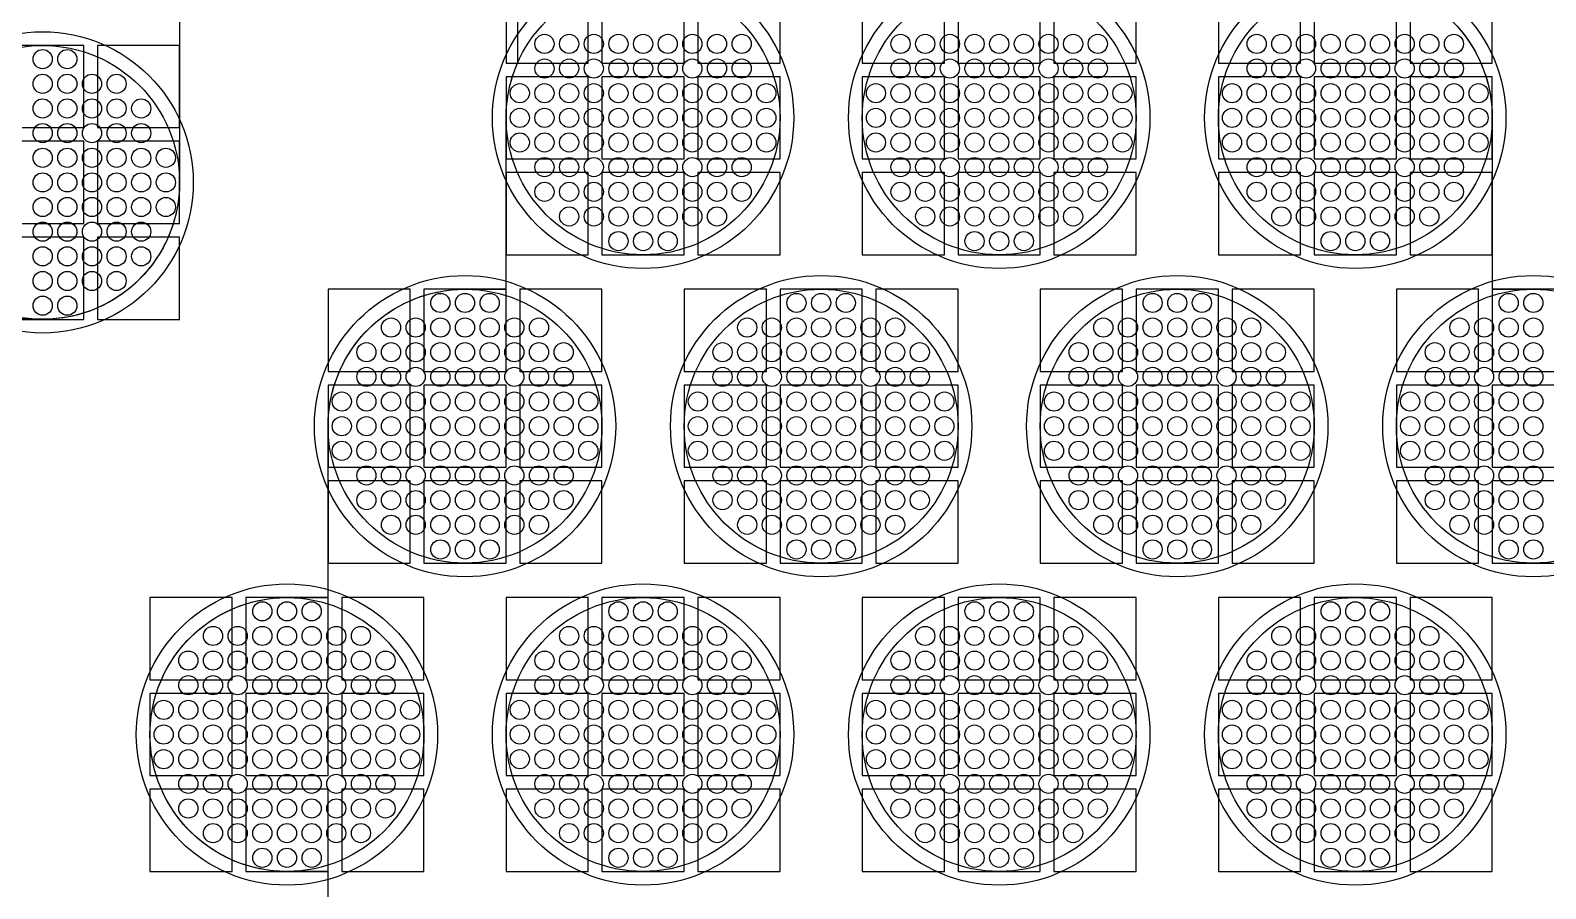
# Model space of a CAD drawing. Extents: x -49 to 54, y -38 to 38.
# Drawn here: x -17.14 to -11.61, y -20.98 to -17.85 of the extents above; entities that cross this region are included whole.
import ezdxf

# ---------------------------------------------------------------- set-up
doc = ezdxf.new("R2010")
doc.units = 0
for name, color, linetype in [('BACK_LAYER', 5, 'CONTINUOUS'), ('COND_LAYER_LOWER_ELECTRODE', 6, 'CONTINUOUS'), ('CONDUCTIVE_LAYER_BACK_LAYER', 2, 'CONTINUOUS'), ('EMITTER', 3, 'CONTINUOUS'), ('LOWER_ELECTRODE', 1, 'CONTINUOUS')]:
    doc.layers.add(name, color=color, linetype=linetype)

msp = doc.modelspace()

# ---------------------------------------------------------------- linework, layer by layer
at = {"layer": 'BACK_LAYER'}
for points in [[(-15.4046, -17.9704), (-15.1046, -17.9704), (-15.1046, -17.6704), (-15.4046, -17.6704)], [(-15.0546, -17.9704), (-14.7546, -17.9704), (-14.7546, -17.6704), (-15.0546, -17.6704)], [(-14.7046, -17.9704), (-14.4046, -17.9704), (-14.4046, -17.6704), (-14.7046, -17.6704)], [(-14.1046, -17.9704), (-13.8046, -17.9704), (-13.8046, -17.6704), (-14.1046, -17.6704)], [(-13.7546, -17.9704), (-13.4546, -17.9704), (-13.4546, -17.6704), (-13.7546, -17.6704)], [(-13.4046, -17.9704), (-13.1046, -17.9704), (-13.1046, -17.6704), (-13.4046, -17.6704)], [(-12.8046, -17.9704), (-12.5046, -17.9704), (-12.5046, -17.6704), (-12.8046, -17.6704)], [(-12.4546, -17.9704), (-12.1546, -17.9704), (-12.1546, -17.6704), (-12.4546, -17.6704)], [(-12.1046, -17.9704), (-11.8046, -17.9704), (-11.8046, -17.6704), (-12.1046, -17.6704)], [(-17.2465, -18.2061), (-16.9465, -18.2061), (-16.9465, -17.9061), (-17.2465, -17.9061)], [(-16.8965, -18.2061), (-16.5965, -18.2061), (-16.5965, -17.9061), (-16.8965, -17.9061)], [(-15.4046, -18.3204), (-15.1046, -18.3204), (-15.1046, -18.0204), (-15.4046, -18.0204)], [(-15.0546, -18.3204), (-14.7546, -18.3204), (-14.7546, -18.0204), (-15.0546, -18.0204)], [(-14.7046, -18.3204), (-14.4046, -18.3204), (-14.4046, -18.0204), (-14.7046, -18.0204)], [(-14.1046, -18.3204), (-13.8046, -18.3204), (-13.8046, -18.0204), (-14.1046, -18.0204)], [(-13.7546, -18.3204), (-13.4546, -18.3204), (-13.4546, -18.0204), (-13.7546, -18.0204)], [(-13.4046, -18.3204), (-13.1046, -18.3204), (-13.1046, -18.0204), (-13.4046, -18.0204)], [(-12.8046, -18.3204), (-12.5046, -18.3204), (-12.5046, -18.0204), (-12.8046, -18.0204)], [(-12.4546, -18.3204), (-12.1546, -18.3204), (-12.1546, -18.0204), (-12.4546, -18.0204)], [(-12.1046, -18.3204), (-11.8046, -18.3204), (-11.8046, -18.0204), (-12.1046, -18.0204)], [(-17.2465, -18.5561), (-16.9465, -18.5561), (-16.9465, -18.2561), (-17.2465, -18.2561)], [(-16.8965, -18.5561), (-16.5965, -18.5561), (-16.5965, -18.2561), (-16.8965, -18.2561)], [(-15.4046, -18.6704), (-15.1046, -18.6704), (-15.1046, -18.3704), (-15.4046, -18.3704)], [(-15.0546, -18.6704), (-14.7546, -18.6704), (-14.7546, -18.3704), (-15.0546, -18.3704)], [(-14.7046, -18.6704), (-14.4046, -18.6704), (-14.4046, -18.3704), (-14.7046, -18.3704)], [(-14.1046, -18.6704), (-13.8046, -18.6704), (-13.8046, -18.3704), (-14.1046, -18.3704)], [(-13.7546, -18.6704), (-13.4546, -18.6704), (-13.4546, -18.3704), (-13.7546, -18.3704)], [(-13.4046, -18.6704), (-13.1046, -18.6704), (-13.1046, -18.3704), (-13.4046, -18.3704)], [(-12.8046, -18.6704), (-12.5046, -18.6704), (-12.5046, -18.3704), (-12.8046, -18.3704)], [(-12.4546, -18.6704), (-12.1546, -18.6704), (-12.1546, -18.3704), (-12.4546, -18.3704)], [(-12.1046, -18.6704), (-11.8046, -18.6704), (-11.8046, -18.3704), (-12.1046, -18.3704)], [(-17.2465, -18.9061), (-16.9465, -18.9061), (-16.9465, -18.6061), (-17.2465, -18.6061)], [(-16.8965, -18.9061), (-16.5965, -18.9061), (-16.5965, -18.6061), (-16.8965, -18.6061)], [(-16.0546, -19.0962), (-15.7546, -19.0962), (-15.7546, -18.7962), (-16.0546, -18.7962)], [(-15.7046, -19.0962), (-15.4046, -19.0962), (-15.4046, -18.7962), (-15.7046, -18.7962)], [(-15.3546, -19.0962), (-15.0546, -19.0962), (-15.0546, -18.7962), (-15.3546, -18.7962)], [(-14.7546, -19.0962), (-14.4546, -19.0962), (-14.4546, -18.7962), (-14.7546, -18.7962)], [(-14.4046, -19.0962), (-14.1046, -19.0962), (-14.1046, -18.7962), (-14.4046, -18.7962)], [(-14.0546, -19.0962), (-13.7546, -19.0962), (-13.7546, -18.7962), (-14.0546, -18.7962)], [(-13.4546, -19.0962), (-13.1546, -19.0962), (-13.1546, -18.7962), (-13.4546, -18.7962)], [(-13.1046, -19.0962), (-12.8046, -19.0962), (-12.8046, -18.7962), (-13.1046, -18.7962)], [(-12.7546, -19.0962), (-12.4546, -19.0962), (-12.4546, -18.7962), (-12.7546, -18.7962)], [(-12.1546, -19.0962), (-11.8546, -19.0962), (-11.8546, -18.7962), (-12.1546, -18.7962)], [(-11.8046, -19.0962), (-11.5046, -19.0962), (-11.5046, -18.7962), (-11.8046, -18.7962)], [(-16.0546, -19.4462), (-15.7546, -19.4462), (-15.7546, -19.1462), (-16.0546, -19.1462)], [(-15.7046, -19.4462), (-15.4046, -19.4462), (-15.4046, -19.1462), (-15.7046, -19.1462)], [(-15.3546, -19.4462), (-15.0546, -19.4462), (-15.0546, -19.1462), (-15.3546, -19.1462)], [(-14.7546, -19.4462), (-14.4546, -19.4462), (-14.4546, -19.1462), (-14.7546, -19.1462)], [(-14.4046, -19.4462), (-14.1046, -19.4462), (-14.1046, -19.1462), (-14.4046, -19.1462)], [(-14.0546, -19.4462), (-13.7546, -19.4462), (-13.7546, -19.1462), (-14.0546, -19.1462)], [(-13.4546, -19.4462), (-13.1546, -19.4462), (-13.1546, -19.1462), (-13.4546, -19.1462)], [(-13.1046, -19.4462), (-12.8046, -19.4462), (-12.8046, -19.1462), (-13.1046, -19.1462)], [(-12.7546, -19.4462), (-12.4546, -19.4462), (-12.4546, -19.1462), (-12.7546, -19.1462)], [(-12.1546, -19.4462), (-11.8546, -19.4462), (-11.8546, -19.1462), (-12.1546, -19.1462)], [(-11.8046, -19.4462), (-11.5046, -19.4462), (-11.5046, -19.1462), (-11.8046, -19.1462)], [(-16.0546, -19.7962), (-15.7546, -19.7962), (-15.7546, -19.4962), (-16.0546, -19.4962)], [(-15.7046, -19.7962), (-15.4046, -19.7962), (-15.4046, -19.4962), (-15.7046, -19.4962)], [(-15.3546, -19.7962), (-15.0546, -19.7962), (-15.0546, -19.4962), (-15.3546, -19.4962)], [(-14.7546, -19.7962), (-14.4546, -19.7962), (-14.4546, -19.4962), (-14.7546, -19.4962)], [(-14.4046, -19.7962), (-14.1046, -19.7962), (-14.1046, -19.4962), (-14.4046, -19.4962)], [(-14.0546, -19.7962), (-13.7546, -19.7962), (-13.7546, -19.4962), (-14.0546, -19.4962)], [(-13.4546, -19.7962), (-13.1546, -19.7962), (-13.1546, -19.4962), (-13.4546, -19.4962)], [(-13.1046, -19.7962), (-12.8046, -19.7962), (-12.8046, -19.4962), (-13.1046, -19.4962)], [(-12.7546, -19.7962), (-12.4546, -19.7962), (-12.4546, -19.4962), (-12.7546, -19.4962)], [(-12.1546, -19.7962), (-11.8546, -19.7962), (-11.8546, -19.4962), (-12.1546, -19.4962)], [(-11.8046, -19.7962), (-11.5046, -19.7962), (-11.5046, -19.4962), (-11.8046, -19.4962)], [(-16.7046, -20.2221), (-16.4046, -20.2221), (-16.4046, -19.9221), (-16.7046, -19.9221)], [(-16.3546, -20.2221), (-16.0546, -20.2221), (-16.0546, -19.9221), (-16.3546, -19.9221)], [(-16.0046, -20.2221), (-15.7046, -20.2221), (-15.7046, -19.9221), (-16.0046, -19.9221)], [(-15.4046, -20.2221), (-15.1046, -20.2221), (-15.1046, -19.9221), (-15.4046, -19.9221)], [(-15.0546, -20.2221), (-14.7546, -20.2221), (-14.7546, -19.9221), (-15.0546, -19.9221)], [(-14.7046, -20.2221), (-14.4046, -20.2221), (-14.4046, -19.9221), (-14.7046, -19.9221)], [(-14.1046, -20.2221), (-13.8046, -20.2221), (-13.8046, -19.9221), (-14.1046, -19.9221)], [(-13.7546, -20.2221), (-13.4546, -20.2221), (-13.4546, -19.9221), (-13.7546, -19.9221)], [(-13.4046, -20.2221), (-13.1046, -20.2221), (-13.1046, -19.9221), (-13.4046, -19.9221)], [(-12.8046, -20.2221), (-12.5046, -20.2221), (-12.5046, -19.9221), (-12.8046, -19.9221)], [(-12.4546, -20.2221), (-12.1546, -20.2221), (-12.1546, -19.9221), (-12.4546, -19.9221)], [(-12.1046, -20.2221), (-11.8046, -20.2221), (-11.8046, -19.9221), (-12.1046, -19.9221)], [(-16.7046, -20.5721), (-16.4046, -20.5721), (-16.4046, -20.2721), (-16.7046, -20.2721)], [(-16.3546, -20.5721), (-16.0546, -20.5721), (-16.0546, -20.2721), (-16.3546, -20.2721)], [(-16.0046, -20.5721), (-15.7046, -20.5721), (-15.7046, -20.2721), (-16.0046, -20.2721)], [(-15.4046, -20.5721), (-15.1046, -20.5721), (-15.1046, -20.2721), (-15.4046, -20.2721)], [(-15.0546, -20.5721), (-14.7546, -20.5721), (-14.7546, -20.2721), (-15.0546, -20.2721)], [(-14.7046, -20.5721), (-14.4046, -20.5721), (-14.4046, -20.2721), (-14.7046, -20.2721)], [(-14.1046, -20.5721), (-13.8046, -20.5721), (-13.8046, -20.2721), (-14.1046, -20.2721)], [(-13.7546, -20.5721), (-13.4546, -20.5721), (-13.4546, -20.2721), (-13.7546, -20.2721)], [(-13.4046, -20.5721), (-13.1046, -20.5721), (-13.1046, -20.2721), (-13.4046, -20.2721)], [(-12.8046, -20.5721), (-12.5046, -20.5721), (-12.5046, -20.2721), (-12.8046, -20.2721)], [(-12.4546, -20.5721), (-12.1546, -20.5721), (-12.1546, -20.2721), (-12.4546, -20.2721)], [(-12.1046, -20.5721), (-11.8046, -20.5721), (-11.8046, -20.2721), (-12.1046, -20.2721)], [(-16.7046, -20.9221), (-16.4046, -20.9221), (-16.4046, -20.6221), (-16.7046, -20.6221)], [(-16.3546, -20.9221), (-16.0546, -20.9221), (-16.0546, -20.6221), (-16.3546, -20.6221)], [(-16.0046, -20.9221), (-15.7046, -20.9221), (-15.7046, -20.6221), (-16.0046, -20.6221)], [(-15.4046, -20.9221), (-15.1046, -20.9221), (-15.1046, -20.6221), (-15.4046, -20.6221)], [(-15.0546, -20.9221), (-14.7546, -20.9221), (-14.7546, -20.6221), (-15.0546, -20.6221)], [(-14.7046, -20.9221), (-14.4046, -20.9221), (-14.4046, -20.6221), (-14.7046, -20.6221)], [(-14.1046, -20.9221), (-13.8046, -20.9221), (-13.8046, -20.6221), (-14.1046, -20.6221)], [(-13.7546, -20.9221), (-13.4546, -20.9221), (-13.4546, -20.6221), (-13.7546, -20.6221)], [(-13.4046, -20.9221), (-13.1046, -20.9221), (-13.1046, -20.6221), (-13.4046, -20.6221)], [(-12.8046, -20.9221), (-12.5046, -20.9221), (-12.5046, -20.6221), (-12.8046, -20.6221)], [(-12.4546, -20.9221), (-12.1546, -20.9221), (-12.1546, -20.6221), (-12.4546, -20.6221)], [(-12.1046, -20.9221), (-11.8046, -20.9221), (-11.8046, -20.6221), (-12.1046, -20.6221)]]:
    msp.add_lwpolyline(points, close=True, dxfattribs=at)
at = {"layer": 'COND_LAYER_LOWER_ELECTRODE'}
for centre in [(-14.9046, -18.1704), (-13.6046, -18.1704), (-12.3046, -18.1704), (-17.0965, -18.4061), (-15.5546, -19.2962), (-14.2546, -19.2962), (-12.9546, -19.2962), (-11.6546, -19.2962), (-16.2046, -20.4221), (-14.9046, -20.4221), (-13.6046, -20.4221), (-12.3046, -20.4221)]:
    msp.add_circle(centre, 0.55, dxfattribs=at)
at = {"layer": 'CONDUCTIVE_LAYER_BACK_LAYER'}
for points in [[(-16.0546, -21.5479), (-16.0546, -20.922), (-16.2146, -20.922), (-16.2345, -20.9212), (-16.2543, -20.9196), (-16.274, -20.9172), (-16.2936, -20.9141), (-16.3131, -20.9102), (-16.3325, -20.9055), (-16.3516, -20.9), (-16.3705, -20.8938), (-16.3891, -20.8868), (-16.4074, -20.8791), (-16.4254, -20.8707), (-16.4431, -20.8616), (-16.4604, -20.8517), (-16.4772, -20.8412), (-16.4937, -20.8301), (-16.5097, -20.8183), (-16.5252, -20.8058), (-16.5402, -20.7928), (-16.5547, -20.7791), (-16.5686, -20.7649), (-16.5819, -20.7502), (-16.5947, -20.7349), (-16.6068, -20.7192), (-16.6183, -20.703), (-16.6291, -20.6863), (-16.6393, -20.6692), (-16.6488, -20.6517), (-16.6576, -20.6339), (-16.6656, -20.6157), (-16.673, -20.5972), (-16.6796, -20.5785), (-16.6854, -20.5595), (-16.6905, -20.5403), (-16.6948, -20.5208), (-16.6983, -20.5013), (-16.7011, -20.4816), (-16.7031, -20.4618), (-16.7043, -20.442), (-16.7046, -20.4221), (-16.7043, -20.4022), (-16.7031, -20.3824), (-16.7011, -20.3626), (-16.6983, -20.3429), (-16.6948, -20.3233), (-16.6905, -20.3039), (-16.6854, -20.2847), (-16.6796, -20.2657), (-16.673, -20.2469), (-16.6656, -20.2284), (-16.6576, -20.2103), (-16.6488, -20.1924), (-16.6393, -20.175), (-16.6291, -20.1579), (-16.6183, -20.1412), (-16.6068, -20.125), (-16.5947, -20.1092), (-16.5819, -20.094), (-16.5686, -20.0792), (-16.5547, -20.065), (-16.5402, -20.0514), (-16.5252, -20.0383), (-16.5097, -20.0259), (-16.4937, -20.0141), (-16.4772, -20.0029), (-16.4604, -19.9924), (-16.4431, -19.9826), (-16.4254, -19.9735), (-16.4074, -19.965), (-16.3891, -19.9573), (-16.3705, -19.9504), (-16.3516, -19.9442), (-16.3325, -19.9387), (-16.3131, -19.934), (-16.2936, -19.9301), (-16.274, -19.9269), (-16.2543, -19.9245), (-16.2345, -19.923), (-16.2146, -19.9222), (-16.0546, -19.9222), (-16.0546, -19.2962), (-16.0543, -19.2764), (-16.0531, -19.2565), (-16.0511, -19.2367), (-16.0483, -19.217), (-16.0448, -19.1975), (-16.0405, -19.1781), (-16.0354, -19.1589), (-16.0296, -19.1398), (-16.023, -19.1211), (-16.0156, -19.1026), (-16.0076, -19.0844), (-15.9988, -19.0666), (-15.9893, -19.0491), (-15.9791, -19.032), (-15.9683, -19.0154), (-15.9568, -18.9991), (-15.9447, -18.9834), (-15.9319, -18.9681), (-15.9186, -18.9534), (-15.9047, -18.9392), (-15.8902, -18.9256), (-15.8752, -18.9125), (-15.8597, -18.9001), (-15.8437, -18.8883), (-15.8272, -18.8771), (-15.8104, -18.8666), (-15.7931, -18.8568), (-15.7754, -18.8476), (-15.7574, -18.8392), (-15.7391, -18.8315), (-15.7205, -18.8245), (-15.7016, -18.8183), (-15.6825, -18.8129), (-15.6631, -18.8082), (-15.6436, -18.8042), (-15.624, -18.8011), (-15.6043, -18.7987), (-15.5845, -18.7971), (-15.5646, -18.7963), (-15.4046, -18.7963), (-15.4046, -18.1704), (-15.4043, -18.1505), (-15.4031, -18.1307), (-15.4011, -18.1109), (-15.3983, -18.0912), (-15.3948, -18.0717), (-15.3905, -18.0522), (-15.3854, -18.033), (-15.3796, -18.014), (-15.373, -17.9953), (-15.3656, -17.9768), (-15.3616, -17.9676), (-15.3616, -17.1901)], [(-16.5965, -17.7801), (-16.5965, -18.4061), (-16.5969, -18.4259), (-16.5981, -18.4458), (-16.6001, -18.4656), (-16.6028, -18.4853), (-16.6064, -18.5048), (-16.6107, -18.5242), (-16.6158, -18.5434), (-16.6216, -18.5625), (-16.6282, -18.5812), (-16.6355, -18.5997), (-16.6436, -18.6179), (-16.6524, -18.6357), (-16.6618, -18.6532), (-16.672, -18.6703), (-16.6829, -18.6869), (-16.6943, -18.7032), (-16.7065, -18.7189), (-16.7192, -18.7342), (-16.7326, -18.7489), (-16.7465, -18.7631), (-16.761, -18.7767), (-16.776, -18.7898), (-16.7915, -18.8022), (-16.8075, -18.814), (-16.8239, -18.8252), (-16.8408, -18.8357), (-16.8581, -18.8455), (-16.8757, -18.8547), (-16.8937, -18.8631), (-16.9121, -18.8708), (-16.9307, -18.8778), (-16.9496, -18.884), (-16.9687, -18.8894), (-16.988, -18.8941), (-17.0075, -18.8981), (-17.0271, -18.9012), (-17.0469, -18.9036), (-17.0667, -18.9052), (-17.0866, -18.906), (-17.2465, -18.906)], [(-11.9274, -17.8423), (-11.9146, -17.8576), (-11.9025, -17.8733), (-11.891, -17.8895), (-11.8802, -17.9062), (-11.87, -17.9233), (-11.8605, -17.9408), (-11.8517, -17.9586), (-11.8437, -17.9768), (-11.8363, -17.9953), (-11.8297, -18.014), (-11.8239, -18.033), (-11.8188, -18.0522), (-11.8145, -18.0717), (-11.811, -18.0912), (-11.8082, -18.1109), (-11.8062, -18.1307), (-11.805, -18.1505), (-11.8046, -18.1704), (-11.8046, -18.7963), (-11.6447, -18.7963), (-11.6248, -18.7971), (-11.605, -18.7987)]]:
    msp.add_lwpolyline(points, dxfattribs=at)
at = {"layer": 'EMITTER'}
for centre in [(-14.9046, -18.1704), (-13.6046, -18.1704), (-12.3046, -18.1704), (-17.0965, -18.4061), (-15.5546, -19.2962), (-14.2546, -19.2962), (-12.9546, -19.2962), (-11.6546, -19.2962), (-16.2046, -20.4221), (-14.9046, -20.4221), (-13.6046, -20.4221), (-12.3046, -20.4221)]:
    msp.add_circle(centre, 0.5, dxfattribs=at)
at = {"layer": 'LOWER_ELECTRODE'}
for centre in [(-15.2646, -17.9004), (-15.1746, -17.9004), (-15.0846, -17.9004), (-14.9946, -17.9004), (-14.9046, -17.9004), (-14.8146, -17.9004), (-14.7246, -17.9004), (-14.6346, -17.9004), (-14.5446, -17.9004), (-13.9646, -17.9004), (-13.8746, -17.9004), (-13.7846, -17.9004), (-13.6946, -17.9004), (-13.6046, -17.9004), (-13.5146, -17.9004), (-13.4246, -17.9004), (-13.3346, -17.9004), (-13.2446, -17.9004), (-12.6646, -17.9004), (-12.5746, -17.9004), (-12.4846, -17.9004), (-12.3946, -17.9004), (-12.3046, -17.9004), (-12.2146, -17.9004), (-12.1246, -17.9004), (-12.0346, -17.9004), (-11.9446, -17.9004), (-17.0965, -17.9561), (-17.0065, -17.9561), (-15.2646, -17.9904), (-15.1746, -17.9904), (-15.0846, -17.9904), (-14.9946, -17.9904), (-14.9046, -17.9904), (-14.8146, -17.9904), (-14.7246, -17.9904), (-14.6346, -17.9904), (-14.5446, -17.9904), (-13.9646, -17.9904), (-13.8746, -17.9904), (-13.7846, -17.9904), (-13.6946, -17.9904), (-13.6046, -17.9904), (-13.5146, -17.9904), (-13.4246, -17.9904), (-13.3346, -17.9904), (-13.2446, -17.9904), (-12.6646, -17.9904), (-12.5746, -17.9904), (-12.4846, -17.9904), (-12.3946, -17.9904), (-12.3046, -17.9904), (-12.2146, -17.9904), (-12.1246, -17.9904), (-12.0346, -17.9904), (-11.9446, -17.9904), (-17.0965, -18.0461), (-17.0065, -18.0461), (-16.9165, -18.0461), (-16.8265, -18.0461), (-15.3546, -18.0804), (-15.2646, -18.0804), (-15.1746, -18.0804), (-15.0846, -18.0804), (-14.9946, -18.0804), (-14.9046, -18.0804), (-14.8146, -18.0804), (-14.7246, -18.0804), (-14.6346, -18.0804), (-14.5446, -18.0804), (-14.4546, -18.0804), (-14.0546, -18.0804), (-13.9646, -18.0804), (-13.8746, -18.0804), (-13.7846, -18.0804), (-13.6946, -18.0804), (-13.6046, -18.0804), (-13.5146, -18.0804), (-13.4246, -18.0804), (-13.3346, -18.0804), (-13.2446, -18.0804), (-13.1546, -18.0804), (-12.7546, -18.0804), (-12.6646, -18.0804), (-12.5746, -18.0804), (-12.4846, -18.0804), (-12.3946, -18.0804), (-12.3046, -18.0804), (-12.2146, -18.0804), (-12.1246, -18.0804), (-12.0346, -18.0804), (-11.9446, -18.0804), (-11.8546, -18.0804), (-17.0965, -18.1361), (-17.0065, -18.1361), (-16.9165, -18.1361), (-16.8265, -18.1361), (-16.7365, -18.1361), (-15.3546, -18.1704), (-15.2646, -18.1704), (-15.1746, -18.1704), (-15.0846, -18.1704), (-14.9946, -18.1704), (-14.9046, -18.1704), (-14.8146, -18.1704), (-14.7246, -18.1704), (-14.6346, -18.1704), (-14.5446, -18.1704), (-14.4546, -18.1704), (-14.0546, -18.1704), (-13.9646, -18.1704), (-13.8746, -18.1704), (-13.7846, -18.1704), (-13.6946, -18.1704), (-13.6046, -18.1704), (-13.5146, -18.1704), (-13.4246, -18.1704), (-13.3346, -18.1704), (-13.2446, -18.1704), (-13.1546, -18.1704), (-12.7546, -18.1704), (-12.6646, -18.1704), (-12.5746, -18.1704), (-12.4846, -18.1704), (-12.3946, -18.1704), (-12.3046, -18.1704), (-12.2146, -18.1704), (-12.1246, -18.1704), (-12.0346, -18.1704), (-11.9446, -18.1704), (-11.8546, -18.1704), (-17.0965, -18.2261), (-17.0065, -18.2261), (-16.9165, -18.2261), (-16.8265, -18.2261), (-16.7365, -18.2261), (-15.3546, -18.2604), (-15.2646, -18.2604), (-15.1746, -18.2604), (-15.0846, -18.2604), (-14.9946, -18.2604), (-14.9046, -18.2604), (-14.8146, -18.2604), (-14.7246, -18.2604), (-14.6346, -18.2604), (-14.5446, -18.2604), (-14.4546, -18.2604), (-14.0546, -18.2604), (-13.9646, -18.2604), (-13.8746, -18.2604), (-13.7846, -18.2604), (-13.6946, -18.2604), (-13.6046, -18.2604), (-13.5146, -18.2604), (-13.4246, -18.2604), (-13.3346, -18.2604), (-13.2446, -18.2604), (-13.1546, -18.2604), (-12.7546, -18.2604), (-12.6646, -18.2604), (-12.5746, -18.2604), (-12.4846, -18.2604), (-12.3946, -18.2604), (-12.3046, -18.2604), (-12.2146, -18.2604), (-12.1246, -18.2604), (-12.0346, -18.2604), (-11.9446, -18.2604), (-11.8546, -18.2604), (-17.0965, -18.3161), (-17.0065, -18.3161), (-16.9165, -18.3161), (-16.8265, -18.3161), (-16.7365, -18.3161), (-16.6465, -18.3161), (-15.2646, -18.3504), (-15.1746, -18.3504), (-15.0846, -18.3504), (-14.9946, -18.3504), (-14.9046, -18.3504), (-14.8146, -18.3504), (-14.7246, -18.3504), (-14.6346, -18.3504), (-14.5446, -18.3504), (-13.9646, -18.3504), (-13.8746, -18.3504), (-13.7846, -18.3504), (-13.6946, -18.3504), (-13.6046, -18.3504), (-13.5146, -18.3504), (-13.4246, -18.3504), (-13.3346, -18.3504), (-13.2446, -18.3504), (-12.6646, -18.3504), (-12.5746, -18.3504), (-12.4846, -18.3504), (-12.3946, -18.3504), (-12.3046, -18.3504), (-12.2146, -18.3504), (-12.1246, -18.3504), (-12.0346, -18.3504), (-11.9446, -18.3504), (-17.0965, -18.4061), (-17.0065, -18.4061), (-16.9165, -18.4061), (-16.8265, -18.4061), (-16.7365, -18.4061), (-16.6465, -18.4061), (-15.2646, -18.4404), (-15.1746, -18.4404), (-15.0846, -18.4404), (-14.9946, -18.4404), (-14.9046, -18.4404), (-14.8146, -18.4404), (-14.7246, -18.4404), (-14.6346, -18.4404), (-14.5446, -18.4404), (-13.9646, -18.4404), (-13.8746, -18.4404), (-13.7846, -18.4404), (-13.6946, -18.4404), (-13.6046, -18.4404), (-13.5146, -18.4404), (-13.4246, -18.4404), (-13.3346, -18.4404), (-13.2446, -18.4404), (-12.6646, -18.4404), (-12.5746, -18.4404), (-12.4846, -18.4404), (-12.3946, -18.4404), (-12.3046, -18.4404), (-12.2146, -18.4404), (-12.1246, -18.4404), (-12.0346, -18.4404), (-11.9446, -18.4404), (-17.0965, -18.4961), (-17.0065, -18.4961), (-16.9165, -18.4961), (-16.8265, -18.4961), (-16.7365, -18.4961), (-16.6465, -18.4961), (-15.1746, -18.5304), (-15.0846, -18.5304), (-14.9946, -18.5304), (-14.9046, -18.5304), (-14.8146, -18.5304), (-14.7246, -18.5304), (-14.6346, -18.5304), (-13.8746, -18.5304), (-13.7846, -18.5304), (-13.6946, -18.5304), (-13.6046, -18.5304), (-13.5146, -18.5304), (-13.4246, -18.5304), (-13.3346, -18.5304), (-12.5746, -18.5304), (-12.4846, -18.5304), (-12.3946, -18.5304), (-12.3046, -18.5304), (-12.2146, -18.5304), (-12.1246, -18.5304), (-12.0346, -18.5304), (-17.0965, -18.5861), (-17.0065, -18.5861), (-16.9165, -18.5861), (-16.8265, -18.5861), (-16.7365, -18.5861), (-14.9946, -18.6204), (-14.9046, -18.6204), (-14.8146, -18.6204), (-13.6946, -18.6204), (-13.6046, -18.6204), (-13.5146, -18.6204), (-12.3946, -18.6204), (-12.3046, -18.6204), (-12.2146, -18.6204), (-17.0965, -18.6761), (-17.0065, -18.6761), (-16.9165, -18.6761), (-16.8265, -18.6761), (-16.7365, -18.6761), (-17.0965, -18.7661), (-17.0065, -18.7661), (-16.9165, -18.7661), (-16.8265, -18.7661), (-17.0965, -18.8561), (-17.0065, -18.8561), (-15.6446, -18.8462), (-15.5546, -18.8462), (-15.4646, -18.8462), (-14.3446, -18.8462), (-14.2546, -18.8462), (-14.1646, -18.8462), (-13.0446, -18.8462), (-12.9546, -18.8462), (-12.8646, -18.8462), (-11.7446, -18.8462), (-11.6546, -18.8462), (-15.8246, -18.9362), (-15.7346, -18.9362), (-15.6446, -18.9362), (-15.5546, -18.9362), (-15.4646, -18.9362), (-15.3746, -18.9362), (-15.2846, -18.9362), (-14.5246, -18.9362), (-14.4346, -18.9362), (-14.3446, -18.9362), (-14.2546, -18.9362), (-14.1646, -18.9362), (-14.0746, -18.9362), (-13.9846, -18.9362), (-13.2246, -18.9362), (-13.1346, -18.9362), (-13.0446, -18.9362), (-12.9546, -18.9362), (-12.8646, -18.9362), (-12.7746, -18.9362), (-12.6846, -18.9362), (-11.9246, -18.9362), (-11.8346, -18.9362), (-11.7446, -18.9362), (-11.6546, -18.9362), (-15.9146, -19.0262), (-15.8246, -19.0262), (-15.7346, -19.0262), (-15.6446, -19.0262), (-15.5546, -19.0262), (-15.4646, -19.0262), (-15.3746, -19.0262), (-15.2846, -19.0262), (-15.1946, -19.0262), (-14.6146, -19.0262), (-14.5246, -19.0262), (-14.4346, -19.0262), (-14.3446, -19.0262), (-14.2546, -19.0262), (-14.1646, -19.0262), (-14.0746, -19.0262), (-13.9846, -19.0262), (-13.8946, -19.0262), (-13.3146, -19.0262), (-13.2246, -19.0262), (-13.1346, -19.0262), (-13.0446, -19.0262), (-12.9546, -19.0262), (-12.8646, -19.0262), (-12.7746, -19.0262), (-12.6846, -19.0262), (-12.5946, -19.0262), (-12.0146, -19.0262), (-11.9246, -19.0262), (-11.8346, -19.0262), (-11.7446, -19.0262), (-11.6546, -19.0262), (-15.9146, -19.1162), (-15.8246, -19.1162), (-15.7346, -19.1162), (-15.6446, -19.1162), (-15.5546, -19.1162), (-15.4646, -19.1162), (-15.3746, -19.1162), (-15.2846, -19.1162), (-15.1946, -19.1162), (-14.6146, -19.1162), (-14.5246, -19.1162), (-14.4346, -19.1162), (-14.3446, -19.1162), (-14.2546, -19.1162), (-14.1646, -19.1162), (-14.0746, -19.1162), (-13.9846, -19.1162), (-13.8946, -19.1162), (-13.3146, -19.1162), (-13.2246, -19.1162), (-13.1346, -19.1162), (-13.0446, -19.1162), (-12.9546, -19.1162), (-12.8646, -19.1162), (-12.7746, -19.1162), (-12.6846, -19.1162), (-12.5946, -19.1162), (-12.0146, -19.1162), (-11.9246, -19.1162), (-11.8346, -19.1162), (-11.7446, -19.1162), (-11.6546, -19.1162), (-16.0046, -19.2062), (-15.9146, -19.2062), (-15.8246, -19.2062), (-15.7346, -19.2062), (-15.6446, -19.2062), (-15.5546, -19.2062), (-15.4646, -19.2062), (-15.3746, -19.2062), (-15.2846, -19.2062), (-15.1946, -19.2062), (-15.1046, -19.2062), (-14.7046, -19.2062), (-14.6146, -19.2062), (-14.5246, -19.2062), (-14.4346, -19.2062), (-14.3446, -19.2062), (-14.2546, -19.2062), (-14.1646, -19.2062), (-14.0746, -19.2062), (-13.9846, -19.2062), (-13.8946, -19.2062), (-13.8046, -19.2062), (-13.4046, -19.2062), (-13.3146, -19.2062), (-13.2246, -19.2062), (-13.1346, -19.2062), (-13.0446, -19.2062), (-12.9546, -19.2062), (-12.8646, -19.2062), (-12.7746, -19.2062), (-12.6846, -19.2062), (-12.5946, -19.2062), (-12.5046, -19.2062), (-12.1046, -19.2062), (-12.0146, -19.2062), (-11.9246, -19.2062), (-11.8346, -19.2062), (-11.7446, -19.2062), (-11.6546, -19.2062), (-16.0046, -19.2962), (-15.9146, -19.2962), (-15.8246, -19.2962), (-15.7346, -19.2962), (-15.6446, -19.2962), (-15.5546, -19.2962), (-15.4646, -19.2962), (-15.3746, -19.2962), (-15.2846, -19.2962), (-15.1946, -19.2962), (-15.1046, -19.2962), (-14.7046, -19.2962), (-14.6146, -19.2962), (-14.5246, -19.2962), (-14.4346, -19.2962), (-14.3446, -19.2962), (-14.2546, -19.2962), (-14.1646, -19.2962), (-14.0746, -19.2962), (-13.9846, -19.2962), (-13.8946, -19.2962), (-13.8046, -19.2962), (-13.4046, -19.2962), (-13.3146, -19.2962), (-13.2246, -19.2962), (-13.1346, -19.2962), (-13.0446, -19.2962), (-12.9546, -19.2962), (-12.8646, -19.2962), (-12.7746, -19.2962), (-12.6846, -19.2962), (-12.5946, -19.2962), (-12.5046, -19.2962), (-12.1046, -19.2962), (-12.0146, -19.2962), (-11.9246, -19.2962), (-11.8346, -19.2962), (-11.7446, -19.2962), (-11.6546, -19.2962), (-16.0046, -19.3862), (-15.9146, -19.3862), (-15.8246, -19.3862), (-15.7346, -19.3862), (-15.6446, -19.3862), (-15.5546, -19.3862), (-15.4646, -19.3862), (-15.3746, -19.3862), (-15.2846, -19.3862), (-15.1946, -19.3862), (-15.1046, -19.3862), (-14.7046, -19.3862), (-14.6146, -19.3862), (-14.5246, -19.3862), (-14.4346, -19.3862), (-14.3446, -19.3862), (-14.2546, -19.3862), (-14.1646, -19.3862), (-14.0746, -19.3862), (-13.9846, -19.3862), (-13.8946, -19.3862), (-13.8046, -19.3862), (-13.4046, -19.3862), (-13.3146, -19.3862), (-13.2246, -19.3862), (-13.1346, -19.3862), (-13.0446, -19.3862), (-12.9546, -19.3862), (-12.8646, -19.3862), (-12.7746, -19.3862), (-12.6846, -19.3862), (-12.5946, -19.3862), (-12.5046, -19.3862), (-12.1046, -19.3862), (-12.0146, -19.3862), (-11.9246, -19.3862), (-11.8346, -19.3862), (-11.7446, -19.3862), (-11.6546, -19.3862), (-15.9146, -19.4762), (-15.8246, -19.4762), (-15.7346, -19.4762), (-15.6446, -19.4762), (-15.5546, -19.4762), (-15.4646, -19.4762), (-15.3746, -19.4762), (-15.2846, -19.4762), (-15.1946, -19.4762), (-14.6146, -19.4762), (-14.5246, -19.4762), (-14.4346, -19.4762), (-14.3446, -19.4762), (-14.2546, -19.4762), (-14.1646, -19.4762), (-14.0746, -19.4762), (-13.9846, -19.4762), (-13.8946, -19.4762), (-13.3146, -19.4762), (-13.2246, -19.4762), (-13.1346, -19.4762), (-13.0446, -19.4762), (-12.9546, -19.4762), (-12.8646, -19.4762), (-12.7746, -19.4762), (-12.6846, -19.4762), (-12.5946, -19.4762), (-12.0146, -19.4762), (-11.9246, -19.4762), (-11.8346, -19.4762), (-11.7446, -19.4762), (-11.6546, -19.4762), (-15.9146, -19.5662), (-15.8246, -19.5662), (-15.7346, -19.5662), (-15.6446, -19.5662), (-15.5546, -19.5662), (-15.4646, -19.5662), (-15.3746, -19.5662), (-15.2846, -19.5662), (-15.1946, -19.5662), (-14.6146, -19.5662), (-14.5246, -19.5662), (-14.4346, -19.5662), (-14.3446, -19.5662), (-14.2546, -19.5662), (-14.1646, -19.5662), (-14.0746, -19.5662), (-13.9846, -19.5662), (-13.8946, -19.5662), (-13.3146, -19.5662), (-13.2246, -19.5662), (-13.1346, -19.5662), (-13.0446, -19.5662), (-12.9546, -19.5662), (-12.8646, -19.5662), (-12.7746, -19.5662), (-12.6846, -19.5662), (-12.5946, -19.5662), (-12.0146, -19.5662), (-11.9246, -19.5662), (-11.8346, -19.5662), (-11.7446, -19.5662), (-11.6546, -19.5662), (-15.8246, -19.6562), (-15.7346, -19.6562), (-15.6446, -19.6562), (-15.5546, -19.6562), (-15.4646, -19.6562), (-15.3746, -19.6562), (-15.2846, -19.6562), (-14.5246, -19.6562), (-14.4346, -19.6562), (-14.3446, -19.6562), (-14.2546, -19.6562), (-14.1646, -19.6562), (-14.0746, -19.6562), (-13.9846, -19.6562), (-13.2246, -19.6562), (-13.1346, -19.6562), (-13.0446, -19.6562), (-12.9546, -19.6562), (-12.8646, -19.6562), (-12.7746, -19.6562), (-12.6846, -19.6562), (-11.9246, -19.6562), (-11.8346, -19.6562), (-11.7446, -19.6562), (-11.6546, -19.6562), (-15.6446, -19.7462), (-15.5546, -19.7462), (-15.4646, -19.7462), (-14.3446, -19.7462), (-14.2546, -19.7462), (-14.1646, -19.7462), (-13.0446, -19.7462), (-12.9546, -19.7462), (-12.8646, -19.7462), (-11.7446, -19.7462), (-11.6546, -19.7462), (-16.2946, -19.9721), (-16.2046, -19.9721), (-16.1146, -19.9721), (-14.9946, -19.9721), (-14.9046, -19.9721), (-14.8146, -19.9721), (-13.6946, -19.9721), (-13.6046, -19.9721), (-13.5146, -19.9721), (-12.3946, -19.9721), (-12.3046, -19.9721), (-12.2146, -19.9721), (-16.4746, -20.0621), (-16.3846, -20.0621), (-16.2946, -20.0621), (-16.2046, -20.0621), (-16.1146, -20.0621), (-16.0246, -20.0621), (-15.9346, -20.0621), (-15.1746, -20.0621), (-15.0846, -20.0621), (-14.9946, -20.0621), (-14.9046, -20.0621), (-14.8146, -20.0621), (-14.7246, -20.0621), (-14.6346, -20.0621), (-13.8746, -20.0621), (-13.7846, -20.0621), (-13.6946, -20.0621), (-13.6046, -20.0621), (-13.5146, -20.0621), (-13.4246, -20.0621), (-13.3346, -20.0621), (-12.5746, -20.0621), (-12.4846, -20.0621), (-12.3946, -20.0621), (-12.3046, -20.0621), (-12.2146, -20.0621), (-12.1246, -20.0621), (-12.0346, -20.0621), (-16.5646, -20.1521), (-16.4746, -20.1521), (-16.3846, -20.1521), (-16.2946, -20.1521), (-16.2046, -20.1521), (-16.1146, -20.1521), (-16.0246, -20.1521), (-15.9346, -20.1521), (-15.8446, -20.1521), (-15.2646, -20.1521), (-15.1746, -20.1521), (-15.0846, -20.1521), (-14.9946, -20.1521), (-14.9046, -20.1521), (-14.8146, -20.1521), (-14.7246, -20.1521), (-14.6346, -20.1521), (-14.5446, -20.1521), (-13.9646, -20.1521), (-13.8746, -20.1521), (-13.7846, -20.1521), (-13.6946, -20.1521), (-13.6046, -20.1521), (-13.5146, -20.1521), (-13.4246, -20.1521), (-13.3346, -20.1521), (-13.2446, -20.1521), (-12.6646, -20.1521), (-12.5746, -20.1521), (-12.4846, -20.1521), (-12.3946, -20.1521), (-12.3046, -20.1521), (-12.2146, -20.1521), (-12.1246, -20.1521), (-12.0346, -20.1521), (-11.9446, -20.1521), (-16.5646, -20.2421), (-16.4746, -20.2421), (-16.3846, -20.2421), (-16.2946, -20.2421), (-16.2046, -20.2421), (-16.1146, -20.2421), (-16.0246, -20.2421), (-15.9346, -20.2421), (-15.8446, -20.2421), (-15.2646, -20.2421), (-15.1746, -20.2421), (-15.0846, -20.2421), (-14.9946, -20.2421), (-14.9046, -20.2421), (-14.8146, -20.2421), (-14.7246, -20.2421), (-14.6346, -20.2421), (-14.5446, -20.2421), (-13.9646, -20.2421), (-13.8746, -20.2421), (-13.7846, -20.2421), (-13.6946, -20.2421), (-13.6046, -20.2421), (-13.5146, -20.2421), (-13.4246, -20.2421), (-13.3346, -20.2421), (-13.2446, -20.2421), (-12.6646, -20.2421), (-12.5746, -20.2421), (-12.4846, -20.2421), (-12.3946, -20.2421), (-12.3046, -20.2421), (-12.2146, -20.2421), (-12.1246, -20.2421), (-12.0346, -20.2421), (-11.9446, -20.2421), (-16.6546, -20.3321), (-16.5646, -20.3321), (-16.4746, -20.3321), (-16.3846, -20.3321), (-16.2946, -20.3321), (-16.2046, -20.3321), (-16.1146, -20.3321), (-16.0246, -20.3321), (-15.9346, -20.3321), (-15.8446, -20.3321), (-15.7546, -20.3321), (-15.3546, -20.3321), (-15.2646, -20.3321), (-15.1746, -20.3321), (-15.0846, -20.3321), (-14.9946, -20.3321), (-14.9046, -20.3321), (-14.8146, -20.3321), (-14.7246, -20.3321), (-14.6346, -20.3321), (-14.5446, -20.3321), (-14.4546, -20.3321), (-14.0546, -20.3321), (-13.9646, -20.3321), (-13.8746, -20.3321), (-13.7846, -20.3321), (-13.6946, -20.3321), (-13.6046, -20.3321), (-13.5146, -20.3321), (-13.4246, -20.3321), (-13.3346, -20.3321), (-13.2446, -20.3321), (-13.1546, -20.3321), (-12.7546, -20.3321), (-12.6646, -20.3321), (-12.5746, -20.3321), (-12.4846, -20.3321), (-12.3946, -20.3321), (-12.3046, -20.3321), (-12.2146, -20.3321), (-12.1246, -20.3321), (-12.0346, -20.3321), (-11.9446, -20.3321), (-11.8546, -20.3321), (-16.6546, -20.4221), (-16.5646, -20.4221), (-16.4746, -20.4221), (-16.3846, -20.4221), (-16.2946, -20.4221), (-16.2046, -20.4221), (-16.1146, -20.4221), (-16.0246, -20.4221), (-15.9346, -20.4221), (-15.8446, -20.4221), (-15.7546, -20.4221), (-15.3546, -20.4221), (-15.2646, -20.4221), (-15.1746, -20.4221), (-15.0846, -20.4221), (-14.9946, -20.4221), (-14.9046, -20.4221), (-14.8146, -20.4221), (-14.7246, -20.4221), (-14.6346, -20.4221), (-14.5446, -20.4221), (-14.4546, -20.4221), (-14.0546, -20.4221), (-13.9646, -20.4221), (-13.8746, -20.4221), (-13.7846, -20.4221), (-13.6946, -20.4221), (-13.6046, -20.4221), (-13.5146, -20.4221), (-13.4246, -20.4221), (-13.3346, -20.4221), (-13.2446, -20.4221), (-13.1546, -20.4221), (-12.7546, -20.4221), (-12.6646, -20.4221), (-12.5746, -20.4221), (-12.4846, -20.4221), (-12.3946, -20.4221), (-12.3046, -20.4221), (-12.2146, -20.4221), (-12.1246, -20.4221), (-12.0346, -20.4221), (-11.9446, -20.4221), (-11.8546, -20.4221), (-16.6546, -20.5121), (-16.5646, -20.5121), (-16.4746, -20.5121), (-16.3846, -20.5121), (-16.2946, -20.5121), (-16.2046, -20.5121), (-16.1146, -20.5121), (-16.0246, -20.5121), (-15.9346, -20.5121), (-15.8446, -20.5121), (-15.7546, -20.5121), (-15.3546, -20.5121), (-15.2646, -20.5121), (-15.1746, -20.5121), (-15.0846, -20.5121), (-14.9946, -20.5121), (-14.9046, -20.5121), (-14.8146, -20.5121), (-14.7246, -20.5121), (-14.6346, -20.5121), (-14.5446, -20.5121), (-14.4546, -20.5121), (-14.0546, -20.5121), (-13.9646, -20.5121), (-13.8746, -20.5121), (-13.7846, -20.5121), (-13.6946, -20.5121), (-13.6046, -20.5121), (-13.5146, -20.5121), (-13.4246, -20.5121), (-13.3346, -20.5121), (-13.2446, -20.5121), (-13.1546, -20.5121), (-12.7546, -20.5121), (-12.6646, -20.5121), (-12.5746, -20.5121), (-12.4846, -20.5121), (-12.3946, -20.5121), (-12.3046, -20.5121), (-12.2146, -20.5121), (-12.1246, -20.5121), (-12.0346, -20.5121), (-11.9446, -20.5121), (-11.8546, -20.5121), (-16.5646, -20.6021), (-16.4746, -20.6021), (-16.3846, -20.6021), (-16.2946, -20.6021), (-16.2046, -20.6021), (-16.1146, -20.6021), (-16.0246, -20.6021), (-15.9346, -20.6021), (-15.8446, -20.6021), (-15.2646, -20.6021), (-15.1746, -20.6021), (-15.0846, -20.6021), (-14.9946, -20.6021), (-14.9046, -20.6021), (-14.8146, -20.6021), (-14.7246, -20.6021), (-14.6346, -20.6021), (-14.5446, -20.6021), (-13.9646, -20.6021), (-13.8746, -20.6021), (-13.7846, -20.6021), (-13.6946, -20.6021), (-13.6046, -20.6021), (-13.5146, -20.6021), (-13.4246, -20.6021), (-13.3346, -20.6021), (-13.2446, -20.6021), (-12.6646, -20.6021), (-12.5746, -20.6021), (-12.4846, -20.6021), (-12.3946, -20.6021), (-12.3046, -20.6021), (-12.2146, -20.6021), (-12.1246, -20.6021), (-12.0346, -20.6021), (-11.9446, -20.6021), (-16.5646, -20.6921), (-16.4746, -20.6921), (-16.3846, -20.6921), (-16.2946, -20.6921), (-16.2046, -20.6921), (-16.1146, -20.6921), (-16.0246, -20.6921), (-15.9346, -20.6921), (-15.8446, -20.6921), (-15.2646, -20.6921), (-15.1746, -20.6921), (-15.0846, -20.6921), (-14.9946, -20.6921), (-14.9046, -20.6921), (-14.8146, -20.6921), (-14.7246, -20.6921), (-14.6346, -20.6921), (-14.5446, -20.6921), (-13.9646, -20.6921), (-13.8746, -20.6921), (-13.7846, -20.6921), (-13.6946, -20.6921), (-13.6046, -20.6921), (-13.5146, -20.6921), (-13.4246, -20.6921), (-13.3346, -20.6921), (-13.2446, -20.6921), (-12.6646, -20.6921), (-12.5746, -20.6921), (-12.4846, -20.6921), (-12.3946, -20.6921), (-12.3046, -20.6921), (-12.2146, -20.6921), (-12.1246, -20.6921), (-12.0346, -20.6921), (-11.9446, -20.6921), (-16.4746, -20.7821), (-16.3846, -20.7821), (-16.2946, -20.7821), (-16.2046, -20.7821), (-16.1146, -20.7821), (-16.0246, -20.7821), (-15.9346, -20.7821), (-15.1746, -20.7821), (-15.0846, -20.7821), (-14.9946, -20.7821), (-14.9046, -20.7821), (-14.8146, -20.7821), (-14.7246, -20.7821), (-14.6346, -20.7821), (-13.8746, -20.7821), (-13.7846, -20.7821), (-13.6946, -20.7821), (-13.6046, -20.7821), (-13.5146, -20.7821), (-13.4246, -20.7821), (-13.3346, -20.7821), (-12.5746, -20.7821), (-12.4846, -20.7821), (-12.3946, -20.7821), (-12.3046, -20.7821), (-12.2146, -20.7821), (-12.1246, -20.7821), (-12.0346, -20.7821), (-16.2946, -20.8721), (-16.2046, -20.8721), (-16.1146, -20.8721), (-14.9946, -20.8721), (-14.9046, -20.8721), (-14.8146, -20.8721), (-13.6946, -20.8721), (-13.6046, -20.8721), (-13.5146, -20.8721), (-12.3946, -20.8721), (-12.3046, -20.8721), (-12.2146, -20.8721)]:
    msp.add_circle(centre, 0.035, dxfattribs=at)

doc.saveas('drawing.dxf')
